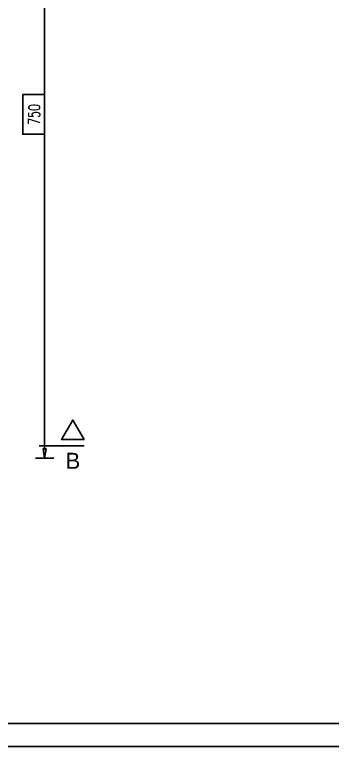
# Model space of a CAD drawing. Extents: x 5880 to 13065, y 60271 to 65757.
# Drawn here: x 11785 to 12132, y 60271 to 61070 of the extents above; entities that cross this region are included whole.
import ezdxf
from ezdxf.enums import TextEntityAlignment as Align

# ---------------------------------------------------------------- set-up
doc = ezdxf.new("R2010")
doc.units = 0
doc.header["$LTSCALE"] = 50
doc.header["$PDMODE"] = 34
doc.header["$PDSIZE"] = 5
doc.linetypes.add('HIDDEN', pattern=[9.525, 6.35, -3.175])
doc.layers.get('DEFPOINTS').update_dxf_attribs({"linetype": 'CONTINUOUS'})
for name, color, linetype in [('BETON', 7, 'CONTINUOUS'), ('BETON TANKO', 40, 'CONTINUOUS'), ('KOTE', 4, 'CONTINUOUS'), ('TANKO', 8, 'CONTINUOUS'), ('TEKST', 7, 'CONTINUOUS')]:
    doc.layers.add(name, color=color, linetype=linetype)
doc.styles.add('KOTE', font='romans.shx', dxfattribs={"width": 0.7})
doc.styles.add('NASLOV', font='ARIAL.TTF')
doc.dimstyles.new('M50', dxfattribs={"dimscale": 100, "dimtxt": 0.125, "dimasz": 0.1, "dimexe": 0.4, "dimexo": 2, "dimgap": 0.05, "dimtad": 1, "dimdec": 1, "dimrnd": 0.01, "dimdsep": 46, "dimtxsty": 'KOTE', "dimblk1": 'S', "dimblk2": 'S', "dimsah": 1, "dimcen": 0.4, "dimdle": 0.4, "dimse1": 1, "dimse2": 1, "dimclrd": 8, "dimclre": 251, "dimclrt": 4, "dimadec": 0, "dimazin": 0, "dimtfac": 1, "dimtdec": 1, "dimtmove": 2, "dimatfit": 3, "dimldrblk": 'S', "dimfxl": 0, "dimtvp": 1, "dimtolj": 1, "dimtzin": 4, "dimarcsym": 0})

# ---------------------------------------------------------------- blocks, each defined once
blk = doc.blocks.new('S')
at = {"layer": 'KOTE', "color": 9}
blk.add_line((0, 1), (0, -1), dxfattribs=at)
blk.add_lwpolyline([(-1, 0.167), (-1, -0.167), (0, 0)], close=True, dxfattribs=at)
at = {"layer": 'KOTE', "color": 9, "linetype": 'ByBlock'}
blk.add_solid([(-1, 0.167), (-1, -0.167), (0, 0)], dxfattribs=at)
blk = doc.blocks.new('*D538')
at = {"layer": 'DEFPOINTS', "color": 0}
for p in [(11581.25, 61335.74), (11581.25, 60585.74), (11817.93, 60585.74)]:
    blk.add_point(p, dxfattribs=at)
at = {"layer": 'TANKO', "color": 8, "lineweight": -2}
blk.add_line((11817.93, 61325.74), (11817.93, 60595.74), dxfattribs=at)
at = {"layer": 'TANKO', "color": 8, "lineweight": -2, "xscale": 10, "yscale": 10, "zscale": 10}
for p, rotation in [((11817.93, 61335.74), 90), ((11817.93, 60585.74), 270)]:
    blk.add_blockref('S', p, dxfattribs=dict(at, rotation=rotation))
at = {"layer": 'TANKO', "color": 4, "insert": (11806.68, 60960.74), "char_height": 12.5, "attachment_point": 5, "rotation": 90, "style": 'KOTE'}
blk.add_mtext('\\A1;750', dxfattribs=at)

msp = doc.modelspace()

# ---------------------------------------------------------------- linework, layer by layer
at = {"layer": 'BETON'}
for points in [[(5879.9, 60271.28), (13065.28, 60271.28), (13065.28, 62983.09), (5879.9, 62983.09)], [(6004.9, 60296.28), (13040.28, 60296.28), (13040.28, 62958.09), (6004.9, 62958.09)]]:
    msp.add_lwpolyline(points, close=True, dxfattribs=at)
at = {"layer": 'BETON TANKO'}
msp.add_lwpolyline([(11794.09, 60982.35), (11817.93, 60982.35), (11817.93, 60939.12), (11794.09, 60939.12)], close=True, dxfattribs=at)
at = {"layer": 'TEKST', "linetype": 'HIDDEN'}
msp.add_line((11861.12, 60599.01), (11812.12, 60599.01), dxfattribs=at)
at = {"layer": 'TEKST'}
msp.add_lwpolyline([(11861.12, 60606.01), (11836.62, 60606.01), (11848.87, 60627.23)], close=True, dxfattribs=at)

# ---------------------------------------------------------------- texts
at = {"layer": 'TEKST', "style": 'NASLOV'}
msp.add_text('B', height=17.5, dxfattribs=at).set_placement((11848.87, 60582.86), align=Align.MIDDLE)

# ---------------------------------------------------------------- dimensions: what is measured, and where the dimension line sits
at = {"layer": 'TANKO'}
dim = msp.add_linear_dim(base=(11817.93, 60585.74), p1=(11581.25, 61335.74), p2=(11581.25, 60585.74), angle=90, dimstyle='M50', dxfattribs=at)
dim.commit()
dim.dimension.update_dxf_attribs({"geometry": '*D538', "text_midpoint": (11806.68, 60960.74)})

doc.saveas('drawing.dxf')
